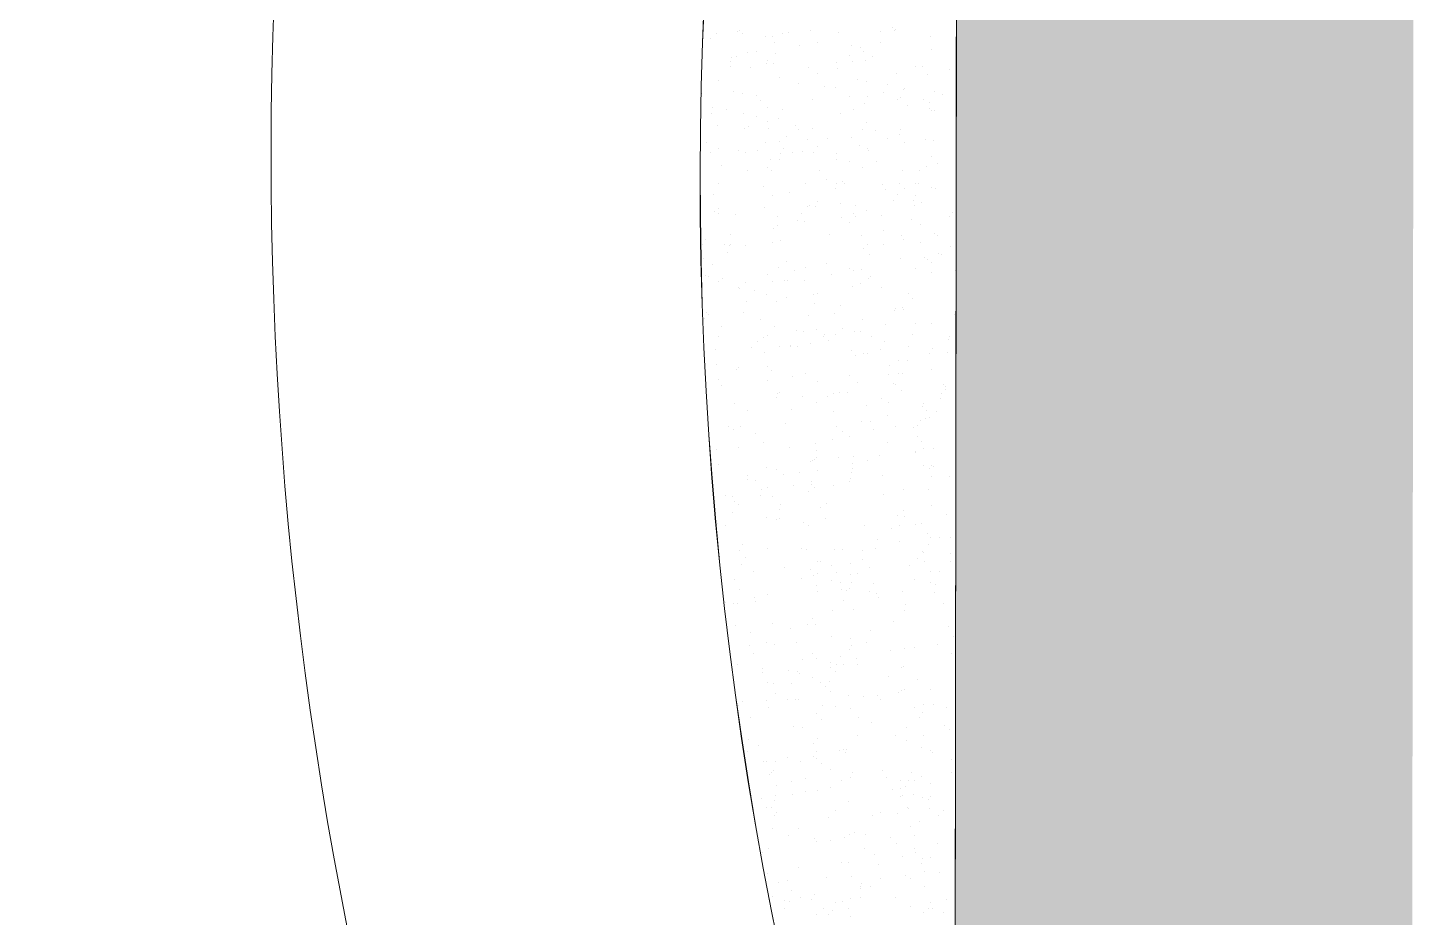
# Model space of a CAD drawing. Header units: inches. Extents: x 22513 to 23848, y -2930 to -2337.
# Drawn here: x 22772.66 to 22781.85, y -2460.37 to -2454.46 of the extents above; entities that cross this region are included whole.
import ezdxf

# ---------------------------------------------------------------- set-up
doc = ezdxf.new("R2010")
doc.units = ezdxf.units.IN
doc.header["$LTSCALE"] = 10
doc.header["$MEASUREMENT"] = 0
doc.layers.add('FURNITURE', color=144, linetype='Continuous', lineweight=9)
doc.layers.add('FURNTIURE', color=7, linetype='Continuous', lineweight=5)

# ---------------------------------------------------------------- blocks, each defined once
blk = doc.blocks.new("50'X96'-G60")
at = {"layer": 'FURNTIURE', "color": 3, "linetype": 'Continuous'}
for p, q in [((1333.919, 876.316), (1333.919, 876.316)), ((1334.092, 876.366), (1334.092, 876.366)), ((1335.257, 876.324), (1335.257, 876.324)), ((1335.755, 876.418), (1335.755, 876.418)), ((1335.929, 876.423), (1335.929, 876.423)), ((1337.682, 876.375), (1337.682, 876.375)), ((1339.143, 876.354), (1339.143, 876.354)), ((1341.443, 876.382), (1341.443, 876.382)), ((1341.481, 876.39), (1341.481, 876.39)), ((1341.768, 876.451), (1341.768, 876.451)), ((1342.665, 876.397), (1342.665, 876.397)), ((1335.192, 876.256), (1335.192, 876.256)), ((1336.647, 876.191), (1336.647, 876.191)), ((1338.118, 876.198), (1338.118, 876.198)), ((1338.398, 876.262), (1338.398, 876.262)), ((1340.007, 876.178), (1340.007, 876.178)), ((1340.74, 876.292), (1340.74, 876.292)), ((1342.812, 876.228), (1342.812, 876.228)), ((1343.429, 876.199), (1343.429, 876.199)), ((1343.759, 876.232), (1343.759, 876.232)), ((1344.653, 876.295), (1344.653, 876.295)), ((1344.695, 876.184), (1344.695, 876.184)), ((1345.415, 876.138), (1345.415, 876.138)), ((1334.56, 876.028), (1334.56, 876.028)), ((1334.627, 876.05), (1334.627, 876.05)), ((1335.12, 876.005), (1335.12, 876.005)), ((1335.704, 876.034), (1335.704, 876.034)), ((1336.087, 876.03), (1336.087, 876.03)), ((1336.483, 875.998), (1336.483, 875.998)), ((1336.542, 876.046), (1336.542, 876.046)), ((1338.525, 876.065), (1338.525, 876.065)), ((1338.57, 875.974), (1338.57, 875.974)), ((1338.651, 876.05), (1338.651, 876.05)), ((1338.754, 876.111), (1338.754, 876.111)), ((1339.471, 876.12), (1339.471, 876.12)), ((1340.017, 876.046), (1340.017, 876.046)), ((1340.099, 876.022), (1340.099, 876.022)), ((1340.31, 875.973), (1340.31, 875.973)), ((1340.425, 876.131), (1340.425, 876.131)), ((1340.507, 876.083), (1340.507, 876.083)), ((1340.558, 876.036), (1340.558, 876.036)), ((1342.488, 876.101), (1342.488, 876.101)), ((1343.488, 875.982), (1343.488, 875.982)), ((1343.661, 875.993), (1343.661, 875.993)), ((1344.075, 876.066), (1344.075, 876.066)), ((1344.47, 876.119), (1344.47, 876.119)), ((1344.554, 876.118), (1344.554, 876.118)), ((1344.925, 876.101), (1344.925, 876.101)), ((1345.025, 876.027), (1345.025, 876.027)), ((1334.407, 875.82), (1334.407, 875.82)), ((1334.664, 875.779), (1334.664, 875.779)), ((1334.94, 875.94), (1334.94, 875.94)), ((1335.282, 875.863), (1335.282, 875.863)), ((1335.461, 875.774), (1335.461, 875.774)), ((1335.66, 875.94), (1335.66, 875.94)), ((1336.347, 875.835), (1336.347, 875.835)), ((1336.62, 875.94), (1336.62, 875.94)), ((1337.132, 875.771), (1337.132, 875.771)), ((1337.893, 875.809), (1337.893, 875.809)), ((1338.139, 875.777), (1338.139, 875.777)), ((1338.3, 875.94), (1338.3, 875.94)), ((1339.02, 875.94), (1339.02, 875.94)), ((1339.476, 875.784), (1339.476, 875.784)), ((1339.98, 875.94), (1339.98, 875.94)), ((1341.66, 875.94), (1341.66, 875.94)), ((1341.869, 875.777), (1341.869, 875.777)), ((1342.38, 875.94), (1342.38, 875.94)), ((1342.758, 875.779), (1342.758, 875.779)), ((1343.015, 875.891), (1343.015, 875.891)), ((1343.197, 875.923), (1343.197, 875.923)), ((1343.34, 875.94), (1343.34, 875.94)), ((1343.49, 875.94), (1343.49, 875.94)), ((1343.665, 875.776), (1343.665, 875.776)), ((1344.74, 875.798), (1344.74, 875.798)), ((1345.02, 875.94), (1345.02, 875.94)), ((1334.115, 875.693), (1334.115, 875.693)), ((1334.83, 875.706), (1334.83, 875.706)), ((1335.451, 875.76), (1335.451, 875.76)), ((1335.535, 875.651), (1335.535, 875.651)), ((1335.546, 875.749), (1335.546, 875.749)), ((1336.812, 875.725), (1336.812, 875.725)), ((1336.834, 875.759), (1336.834, 875.759)), ((1337.024, 875.589), (1337.024, 875.589)), ((1338.794, 875.743), (1338.794, 875.743)), ((1339.005, 875.739), (1339.005, 875.739)), ((1340.777, 875.762), (1340.777, 875.762)), ((1340.865, 875.652), (1340.865, 875.652)), ((1340.979, 875.596), (1340.979, 875.596)), ((1341.174, 875.72), (1341.174, 875.72)), ((1341.83, 875.67), (1341.83, 875.67)), ((1342.501, 875.747), (1342.501, 875.747)), ((1343.345, 875.701), (1343.345, 875.701)), ((1344.131, 875.725), (1344.131, 875.725)), ((1345.515, 875.681), (1345.515, 875.681)), ((1335.238, 875.495), (1335.238, 875.495)), ((1335.695, 875.567), (1335.695, 875.567)), ((1336.72, 875.484), (1336.72, 875.484)), ((1336.767, 875.451), (1336.767, 875.451)), ((1338.705, 875.424), (1338.705, 875.424)), ((1338.815, 875.452), (1338.815, 875.452)), ((1340.085, 875.583), (1340.085, 875.583)), ((1341.415, 875.541), (1341.415, 875.541)), ((1342.693, 875.521), (1342.693, 875.521)), ((1342.871, 875.526), (1342.871, 875.526)), ((1344.691, 875.522), (1344.691, 875.522)), ((1344.788, 875.578), (1344.788, 875.578)), ((1345.34, 875.482), (1345.34, 875.482)), ((1334.259, 875.364), (1334.259, 875.364)), ((1334.309, 875.245), (1334.309, 875.245)), ((1337.46, 875.31), (1337.46, 875.31)), ((1338.241, 875.399), (1338.241, 875.399)), ((1339.85, 875.321), (1339.85, 875.321)), ((1340.264, 875.394), (1340.264, 875.394)), ((1340.57, 875.304), (1340.57, 875.304)), ((1341.256, 875.318), (1341.256, 875.318)), ((1342.243, 875.325), (1342.243, 875.325)), ((1342.276, 875.357), (1342.276, 875.357)), ((1342.357, 875.237), (1342.357, 875.237)), ((1342.808, 875.23), (1342.808, 875.23)), ((1343.696, 875.245), (1343.696, 875.245)), ((1344.638, 875.312), (1344.638, 875.312)), ((1345.152, 875.377), (1345.152, 875.377)), ((1345.22, 875.257), (1345.22, 875.257)), ((1335.759, 875.127), (1335.759, 875.127)), ((1336.488, 875.208), (1336.488, 875.208)), ((1337.423, 875.102), (1337.423, 875.102)), ((1337.513, 875.094), (1337.513, 875.094)), ((1339.754, 875.125), (1339.754, 875.125)), ((1339.82, 875.114), (1339.82, 875.114)), ((1342.142, 875.121), (1342.142, 875.121)), ((1344.466, 875.132), (1344.466, 875.132)), ((1345.085, 875.112), (1345.085, 875.112)), ((1333.945, 874.867), (1333.945, 874.867)), ((1334.07, 875), (1334.07, 875)), ((1337.082, 874.905), (1337.082, 874.905)), ((1337.28, 874.968), (1337.28, 874.968)), ((1338.019, 874.998), (1338.019, 874.998)), ((1338.145, 875.038), (1338.145, 875.038)), ((1338.163, 874.979), (1338.163, 874.979)), ((1338.255, 874.957), (1338.255, 874.957)), ((1338.382, 874.911), (1338.382, 874.911)), ((1338.687, 874.983), (1338.687, 874.983)), ((1339.527, 874.87), (1339.527, 874.87)), ((1340.305, 874.904), (1340.305, 874.904)), ((1341.51, 874.888), (1341.51, 874.888)), ((1341.582, 874.987), (1341.582, 874.987)), ((1343.043, 874.966), (1343.043, 874.966)), ((1343.49, 875.01), (1343.49, 875.01)), ((1343.491, 874.906), (1343.491, 874.906)), ((1344.403, 874.959), (1344.403, 874.959)), ((1345.473, 874.924), (1345.473, 874.924)), ((1335.563, 874.833), (1335.563, 874.833)), ((1335.801, 874.83), (1335.801, 874.83)), ((1336.453, 874.722), (1336.453, 874.722)), ((1336.638, 874.725), (1336.638, 874.725)), ((1336.945, 874.707), (1336.945, 874.707)), ((1337.139, 874.838), (1337.139, 874.838)), ((1337.545, 874.851), (1337.545, 874.851)), ((1338.529, 874.706), (1338.529, 874.706)), ((1339.286, 874.781), (1339.286, 874.781)), ((1341.481, 874.74), (1341.481, 874.74)), ((1342.291, 874.843), (1342.291, 874.843)), ((1343.655, 874.682), (1343.655, 874.682)), ((1333.89, 874.649), (1333.89, 874.649)), ((1334.85, 874.649), (1334.85, 874.649)), ((1334.894, 874.631), (1334.894, 874.631)), ((1335.507, 874.504), (1335.507, 874.504)), ((1335.524, 874.66), (1335.524, 874.66)), ((1336.039, 874.649), (1336.039, 874.649)), ((1336.211, 874.66), (1336.211, 874.66)), ((1336.53, 874.649), (1336.53, 874.649)), ((1337.25, 874.649), (1337.25, 874.649)), ((1337.695, 874.64), (1337.695, 874.64)), ((1338.21, 874.649), (1338.21, 874.649)), ((1338.527, 874.662), (1338.527, 874.662)), ((1339.003, 874.543), (1339.003, 874.543)), ((1339.443, 874.536), (1339.443, 874.536)), ((1339.843, 874.563), (1339.843, 874.563)), ((1339.864, 874.621), (1339.864, 874.621)), ((1339.89, 874.649), (1339.89, 874.649)), ((1339.989, 874.641), (1339.989, 874.641)), ((1340.074, 874.628), (1340.074, 874.628)), ((1340.61, 874.649), (1340.61, 874.649)), ((1341.57, 874.649), (1341.57, 874.649)), ((1342.035, 874.601), (1342.035, 874.601)), ((1342.389, 874.498), (1342.389, 874.498)), ((1343.191, 874.518), (1343.191, 874.518)), ((1343.25, 874.649), (1343.25, 874.649)), ((1343.97, 874.649), (1343.97, 874.649)), ((1344.061, 874.518), (1344.061, 874.518)), ((1344.205, 874.582), (1344.205, 874.582)), ((1344.93, 874.649), (1344.93, 874.649)), ((1345.344, 874.658), (1345.344, 874.658)), ((1345.501, 874.56), (1345.501, 874.56)), ((1334.207, 874.326), (1334.207, 874.326)), ((1335.472, 874.338), (1335.472, 874.338)), ((1336.933, 874.317), (1336.933, 874.317)), ((1337.083, 874.406), (1337.083, 874.406)), ((1337.46, 874.38), (1337.46, 874.38)), ((1340.52, 874.317), (1340.52, 874.317)), ((1341.353, 874.39), (1341.353, 874.39)), ((1341.561, 874.38), (1341.561, 874.38)), ((1343.891, 874.323), (1343.891, 874.323)), ((1343.907, 874.455), (1343.907, 874.455)), ((1344.204, 874.407), (1344.204, 874.407)), ((1334.071, 874.3), (1334.071, 874.3)), ((1339.098, 874.161), (1339.098, 874.161)), ((1339.275, 874.18), (1339.275, 874.18)), ((1340.02, 874.29), (1340.02, 874.29)), ((1341.358, 874.299), (1341.358, 874.299)), ((1342.21, 874.265), (1342.21, 874.265)), ((1342.469, 874.251), (1342.469, 874.251)), ((1342.747, 874.166), (1342.747, 874.166)), ((1343.805, 874.161), (1343.805, 874.161)), ((1344.457, 874.195), (1344.457, 874.195)), ((1334.091, 874.04), (1334.091, 874.04)), ((1334.435, 874.014), (1334.435, 874.014)), ((1334.766, 874.023), (1334.766, 874.023)), ((1335.397, 874.106), (1335.397, 874.106)), ((1335.451, 874.11), (1335.451, 874.11)), ((1335.582, 874.128), (1335.582, 874.128)), ((1335.733, 874.04), (1335.733, 874.04)), ((1335.764, 874.061), (1335.764, 874.061)), ((1336.8, 874.117), (1336.8, 874.117)), ((1336.936, 874.003), (1336.936, 874.003)), ((1339.106, 873.985), (1339.106, 873.985)), ((1339.73, 874.123), (1339.73, 874.123)), ((1339.758, 873.991), (1339.758, 873.991)), ((1341.032, 874.048), (1341.032, 874.048)), ((1341.087, 874.006), (1341.087, 874.006)), ((1341.276, 873.965), (1341.276, 873.965)), ((1341.466, 873.954), (1341.466, 873.954)), ((1342.715, 874.064), (1342.715, 874.064)), ((1343.333, 874.067), (1343.333, 874.067)), ((1343.66, 874.047), (1343.66, 874.047)), ((1339.471, 873.93), (1339.471, 873.93)), ((1339.596, 873.844), (1339.596, 873.844)), ((1341.34, 873.794), (1341.34, 873.794)), ((1341.415, 873.872), (1341.415, 873.872)), ((1343.447, 873.945), (1343.447, 873.945)), ((1344.581, 873.899), (1344.581, 873.899)), ((1344.648, 873.853), (1344.648, 873.853)), ((1336.191, 873.759), (1336.191, 873.759)), ((1337.181, 873.609), (1337.181, 873.609)), ((1337.971, 873.606), (1337.971, 873.606)), ((1338.158, 873.64), (1338.158, 873.64)), ((1339.66, 873.739), (1339.66, 873.739)), ((1340.028, 873.625), (1340.028, 873.625)), ((1342.119, 873.622), (1342.119, 873.622)), ((1342.183, 873.711), (1342.183, 873.711)), ((1343.656, 873.729), (1343.656, 873.729)), ((1344.207, 873.691), (1344.207, 873.691)), ((1344.24, 873.751), (1344.24, 873.751)), ((1344.663, 873.666), (1344.663, 873.666)), ((1345.157, 873.594), (1345.157, 873.594)), ((1345.484, 873.599), (1345.484, 873.599)), ((1345.501, 873.63), (1345.501, 873.63)), ((1339.167, 873.548), (1339.167, 873.548)), ((1340.597, 873.574), (1340.597, 873.574)), ((1342.669, 873.504), (1342.669, 873.504)), ((1343.082, 873.577), (1343.082, 873.577)), ((1338.84, 873.359), (1338.84, 873.359)), ((1339.021, 873.352), (1339.021, 873.352)), ((1339.8, 873.359), (1339.8, 873.359)), ((1340.914, 873.354), (1340.914, 873.354)), ((1341.48, 873.359), (1341.48, 873.359)), ((1342.2, 873.359), (1342.2, 873.359)), ((1342.428, 873.275), (1342.428, 873.275)), ((1343.16, 873.359), (1343.16, 873.359)), ((1343.339, 873.29), (1343.339, 873.29)), ((1343.49, 873.36), (1343.49, 873.36)), ((1343.719, 873.391), (1343.719, 873.391)), ((1343.889, 873.254), (1343.889, 873.254)), ((1344.84, 873.359), (1344.84, 873.359)), ((1345.39, 873.246), (1345.39, 873.246)), ((1340.41, 873.219), (1340.41, 873.219)), ((1342.282, 873.187), (1342.282, 873.187)), ((1342.505, 873.155), (1342.505, 873.155)), ((1344.675, 873.135), (1344.675, 873.135))]:
    blk.add_line(p, q, dxfattribs=at)
blk = doc.blocks.new("50'X96'-G61")
at = {"layer": 'FURNTIURE', "color": 1, "linetype": 'Continuous'}
for p, q in [((1333.919, 876.316), (1333.919, 876.316)), ((1334.092, 876.366), (1334.092, 876.366)), ((1335.257, 876.324), (1335.257, 876.324)), ((1335.755, 876.418), (1335.755, 876.418)), ((1335.929, 876.423), (1335.929, 876.423)), ((1337.682, 876.375), (1337.682, 876.375)), ((1339.143, 876.354), (1339.143, 876.354)), ((1341.443, 876.382), (1341.443, 876.382)), ((1341.481, 876.39), (1341.481, 876.39)), ((1341.768, 876.451), (1341.768, 876.451)), ((1342.665, 876.397), (1342.665, 876.397)), ((1335.192, 876.256), (1335.192, 876.256)), ((1336.647, 876.191), (1336.647, 876.191)), ((1338.118, 876.198), (1338.118, 876.198)), ((1338.398, 876.262), (1338.398, 876.262)), ((1340.007, 876.178), (1340.007, 876.178)), ((1340.74, 876.292), (1340.74, 876.292)), ((1342.812, 876.228), (1342.812, 876.228)), ((1343.429, 876.199), (1343.429, 876.199)), ((1343.759, 876.232), (1343.759, 876.232)), ((1344.653, 876.295), (1344.653, 876.295)), ((1344.695, 876.184), (1344.695, 876.184)), ((1345.415, 876.138), (1345.415, 876.138)), ((1334.56, 876.028), (1334.56, 876.028)), ((1334.627, 876.05), (1334.627, 876.05)), ((1335.12, 876.005), (1335.12, 876.005)), ((1335.704, 876.034), (1335.704, 876.034)), ((1336.087, 876.03), (1336.087, 876.03)), ((1336.483, 875.998), (1336.483, 875.998)), ((1336.542, 876.046), (1336.542, 876.046)), ((1338.525, 876.065), (1338.525, 876.065)), ((1338.57, 875.974), (1338.57, 875.974)), ((1338.651, 876.05), (1338.651, 876.05)), ((1338.754, 876.111), (1338.754, 876.111)), ((1339.471, 876.12), (1339.471, 876.12)), ((1340.017, 876.046), (1340.017, 876.046)), ((1340.099, 876.022), (1340.099, 876.022)), ((1340.31, 875.973), (1340.31, 875.973)), ((1340.425, 876.131), (1340.425, 876.131)), ((1340.507, 876.083), (1340.507, 876.083)), ((1340.558, 876.036), (1340.558, 876.036)), ((1342.488, 876.101), (1342.488, 876.101)), ((1343.488, 875.982), (1343.488, 875.982)), ((1343.661, 875.993), (1343.661, 875.993)), ((1344.075, 876.066), (1344.075, 876.066)), ((1344.47, 876.119), (1344.47, 876.119)), ((1344.554, 876.118), (1344.554, 876.118)), ((1344.925, 876.101), (1344.925, 876.101)), ((1345.025, 876.027), (1345.025, 876.027)), ((1334.407, 875.82), (1334.407, 875.82)), ((1334.664, 875.779), (1334.664, 875.779)), ((1334.94, 875.94), (1334.94, 875.94)), ((1335.282, 875.863), (1335.282, 875.863)), ((1335.461, 875.774), (1335.461, 875.774)), ((1335.66, 875.94), (1335.66, 875.94)), ((1336.347, 875.835), (1336.347, 875.835)), ((1336.62, 875.94), (1336.62, 875.94)), ((1337.132, 875.771), (1337.132, 875.771)), ((1337.893, 875.809), (1337.893, 875.809)), ((1338.139, 875.777), (1338.139, 875.777)), ((1338.3, 875.94), (1338.3, 875.94)), ((1339.02, 875.94), (1339.02, 875.94)), ((1339.476, 875.784), (1339.476, 875.784)), ((1339.98, 875.94), (1339.98, 875.94)), ((1341.66, 875.94), (1341.66, 875.94)), ((1341.869, 875.777), (1341.869, 875.777)), ((1342.38, 875.94), (1342.38, 875.94)), ((1342.758, 875.779), (1342.758, 875.779)), ((1343.015, 875.891), (1343.015, 875.891)), ((1343.197, 875.923), (1343.197, 875.923)), ((1343.34, 875.94), (1343.34, 875.94)), ((1343.49, 875.94), (1343.49, 875.94)), ((1343.665, 875.776), (1343.665, 875.776)), ((1344.74, 875.798), (1344.74, 875.798)), ((1345.02, 875.94), (1345.02, 875.94)), ((1334.115, 875.693), (1334.115, 875.693)), ((1334.83, 875.706), (1334.83, 875.706)), ((1335.451, 875.76), (1335.451, 875.76)), ((1335.535, 875.651), (1335.535, 875.651)), ((1335.546, 875.749), (1335.546, 875.749)), ((1336.812, 875.725), (1336.812, 875.725)), ((1336.834, 875.759), (1336.834, 875.759)), ((1337.024, 875.589), (1337.024, 875.589)), ((1338.794, 875.743), (1338.794, 875.743)), ((1339.005, 875.739), (1339.005, 875.739)), ((1340.777, 875.762), (1340.777, 875.762)), ((1340.865, 875.652), (1340.865, 875.652)), ((1340.979, 875.596), (1340.979, 875.596)), ((1341.174, 875.72), (1341.174, 875.72)), ((1341.83, 875.67), (1341.83, 875.67)), ((1342.501, 875.747), (1342.501, 875.747)), ((1343.345, 875.701), (1343.345, 875.701)), ((1344.131, 875.725), (1344.131, 875.725)), ((1345.515, 875.681), (1345.515, 875.681)), ((1335.238, 875.495), (1335.238, 875.495)), ((1335.695, 875.567), (1335.695, 875.567)), ((1336.72, 875.484), (1336.72, 875.484)), ((1336.767, 875.451), (1336.767, 875.451)), ((1338.705, 875.424), (1338.705, 875.424)), ((1338.815, 875.452), (1338.815, 875.452)), ((1340.085, 875.583), (1340.085, 875.583)), ((1341.415, 875.541), (1341.415, 875.541)), ((1342.693, 875.521), (1342.693, 875.521)), ((1342.871, 875.526), (1342.871, 875.526)), ((1344.691, 875.522), (1344.691, 875.522)), ((1344.788, 875.578), (1344.788, 875.578)), ((1345.34, 875.482), (1345.34, 875.482)), ((1334.259, 875.364), (1334.259, 875.364)), ((1334.309, 875.245), (1334.309, 875.245)), ((1337.46, 875.31), (1337.46, 875.31)), ((1338.241, 875.399), (1338.241, 875.399)), ((1339.85, 875.321), (1339.85, 875.321)), ((1340.264, 875.394), (1340.264, 875.394)), ((1340.57, 875.304), (1340.57, 875.304)), ((1341.256, 875.318), (1341.256, 875.318)), ((1342.243, 875.325), (1342.243, 875.325)), ((1342.276, 875.357), (1342.276, 875.357)), ((1342.357, 875.237), (1342.357, 875.237)), ((1342.808, 875.23), (1342.808, 875.23)), ((1343.696, 875.245), (1343.696, 875.245)), ((1344.638, 875.312), (1344.638, 875.312)), ((1345.152, 875.377), (1345.152, 875.377)), ((1345.22, 875.257), (1345.22, 875.257)), ((1335.759, 875.127), (1335.759, 875.127)), ((1336.488, 875.208), (1336.488, 875.208)), ((1337.423, 875.102), (1337.423, 875.102)), ((1337.513, 875.094), (1337.513, 875.094)), ((1339.754, 875.125), (1339.754, 875.125)), ((1339.82, 875.114), (1339.82, 875.114)), ((1342.142, 875.121), (1342.142, 875.121)), ((1344.466, 875.132), (1344.466, 875.132)), ((1345.085, 875.112), (1345.085, 875.112)), ((1333.945, 874.867), (1333.945, 874.867)), ((1334.07, 875), (1334.07, 875)), ((1337.082, 874.905), (1337.082, 874.905)), ((1337.28, 874.968), (1337.28, 874.968)), ((1338.019, 874.998), (1338.019, 874.998)), ((1338.145, 875.038), (1338.145, 875.038)), ((1338.163, 874.979), (1338.163, 874.979)), ((1338.255, 874.957), (1338.255, 874.957)), ((1338.382, 874.911), (1338.382, 874.911)), ((1338.687, 874.983), (1338.687, 874.983)), ((1339.527, 874.87), (1339.527, 874.87)), ((1340.305, 874.904), (1340.305, 874.904)), ((1341.51, 874.888), (1341.51, 874.888)), ((1341.582, 874.987), (1341.582, 874.987)), ((1343.043, 874.966), (1343.043, 874.966)), ((1343.49, 875.01), (1343.49, 875.01)), ((1343.491, 874.906), (1343.491, 874.906)), ((1344.403, 874.959), (1344.403, 874.959)), ((1345.473, 874.924), (1345.473, 874.924)), ((1335.563, 874.833), (1335.563, 874.833)), ((1335.801, 874.83), (1335.801, 874.83)), ((1336.453, 874.722), (1336.453, 874.722)), ((1336.638, 874.725), (1336.638, 874.725)), ((1336.945, 874.707), (1336.945, 874.707)), ((1337.139, 874.838), (1337.139, 874.838)), ((1337.545, 874.851), (1337.545, 874.851)), ((1338.529, 874.706), (1338.529, 874.706)), ((1339.286, 874.781), (1339.286, 874.781)), ((1341.481, 874.74), (1341.481, 874.74)), ((1342.291, 874.843), (1342.291, 874.843)), ((1343.655, 874.682), (1343.655, 874.682)), ((1333.89, 874.649), (1333.89, 874.649)), ((1334.85, 874.649), (1334.85, 874.649)), ((1334.894, 874.631), (1334.894, 874.631)), ((1335.507, 874.504), (1335.507, 874.504)), ((1335.524, 874.66), (1335.524, 874.66)), ((1336.039, 874.649), (1336.039, 874.649)), ((1336.211, 874.66), (1336.211, 874.66)), ((1336.53, 874.649), (1336.53, 874.649)), ((1337.25, 874.649), (1337.25, 874.649)), ((1337.695, 874.64), (1337.695, 874.64)), ((1338.21, 874.649), (1338.21, 874.649)), ((1338.527, 874.662), (1338.527, 874.662)), ((1339.003, 874.543), (1339.003, 874.543)), ((1339.443, 874.536), (1339.443, 874.536)), ((1339.843, 874.563), (1339.843, 874.563)), ((1339.864, 874.621), (1339.864, 874.621)), ((1339.89, 874.649), (1339.89, 874.649)), ((1339.989, 874.641), (1339.989, 874.641)), ((1340.074, 874.628), (1340.074, 874.628)), ((1340.61, 874.649), (1340.61, 874.649)), ((1341.57, 874.649), (1341.57, 874.649)), ((1342.035, 874.601), (1342.035, 874.601)), ((1342.389, 874.498), (1342.389, 874.498)), ((1343.191, 874.518), (1343.191, 874.518)), ((1343.25, 874.649), (1343.25, 874.649)), ((1343.97, 874.649), (1343.97, 874.649)), ((1344.061, 874.518), (1344.061, 874.518)), ((1344.205, 874.582), (1344.205, 874.582)), ((1344.93, 874.649), (1344.93, 874.649)), ((1345.344, 874.658), (1345.344, 874.658)), ((1345.501, 874.56), (1345.501, 874.56)), ((1334.207, 874.326), (1334.207, 874.326)), ((1335.472, 874.338), (1335.472, 874.338)), ((1336.933, 874.317), (1336.933, 874.317)), ((1337.083, 874.406), (1337.083, 874.406)), ((1337.46, 874.38), (1337.46, 874.38)), ((1340.52, 874.317), (1340.52, 874.317)), ((1341.353, 874.39), (1341.353, 874.39)), ((1341.561, 874.38), (1341.561, 874.38)), ((1343.891, 874.323), (1343.891, 874.323)), ((1343.907, 874.455), (1343.907, 874.455)), ((1344.204, 874.407), (1344.204, 874.407)), ((1334.071, 874.3), (1334.071, 874.3)), ((1339.098, 874.161), (1339.098, 874.161)), ((1339.275, 874.18), (1339.275, 874.18)), ((1340.02, 874.29), (1340.02, 874.29)), ((1341.358, 874.299), (1341.358, 874.299)), ((1342.21, 874.265), (1342.21, 874.265)), ((1342.469, 874.251), (1342.469, 874.251)), ((1342.747, 874.166), (1342.747, 874.166)), ((1343.805, 874.161), (1343.805, 874.161)), ((1344.457, 874.195), (1344.457, 874.195)), ((1334.091, 874.04), (1334.091, 874.04)), ((1334.435, 874.014), (1334.435, 874.014)), ((1334.766, 874.023), (1334.766, 874.023)), ((1335.397, 874.106), (1335.397, 874.106)), ((1335.451, 874.11), (1335.451, 874.11)), ((1335.582, 874.128), (1335.582, 874.128)), ((1335.733, 874.04), (1335.733, 874.04)), ((1335.764, 874.061), (1335.764, 874.061)), ((1336.8, 874.117), (1336.8, 874.117)), ((1336.936, 874.003), (1336.936, 874.003)), ((1339.106, 873.985), (1339.106, 873.985)), ((1339.73, 874.123), (1339.73, 874.123)), ((1339.758, 873.991), (1339.758, 873.991)), ((1341.032, 874.048), (1341.032, 874.048)), ((1341.087, 874.006), (1341.087, 874.006)), ((1341.276, 873.965), (1341.276, 873.965)), ((1341.466, 873.954), (1341.466, 873.954)), ((1342.715, 874.064), (1342.715, 874.064)), ((1343.333, 874.067), (1343.333, 874.067)), ((1343.66, 874.047), (1343.66, 874.047)), ((1339.471, 873.93), (1339.471, 873.93)), ((1339.596, 873.844), (1339.596, 873.844)), ((1341.34, 873.794), (1341.34, 873.794)), ((1341.415, 873.872), (1341.415, 873.872)), ((1343.447, 873.945), (1343.447, 873.945)), ((1344.581, 873.899), (1344.581, 873.899)), ((1344.648, 873.853), (1344.648, 873.853)), ((1336.191, 873.759), (1336.191, 873.759)), ((1337.181, 873.609), (1337.181, 873.609)), ((1337.971, 873.606), (1337.971, 873.606)), ((1338.158, 873.64), (1338.158, 873.64)), ((1339.66, 873.739), (1339.66, 873.739)), ((1340.028, 873.625), (1340.028, 873.625)), ((1342.119, 873.622), (1342.119, 873.622)), ((1342.183, 873.711), (1342.183, 873.711)), ((1343.656, 873.729), (1343.656, 873.729)), ((1344.207, 873.691), (1344.207, 873.691)), ((1344.24, 873.751), (1344.24, 873.751)), ((1344.663, 873.666), (1344.663, 873.666)), ((1345.157, 873.594), (1345.157, 873.594)), ((1345.484, 873.599), (1345.484, 873.599)), ((1345.501, 873.63), (1345.501, 873.63)), ((1339.167, 873.548), (1339.167, 873.548)), ((1340.597, 873.574), (1340.597, 873.574)), ((1342.669, 873.504), (1342.669, 873.504)), ((1343.082, 873.577), (1343.082, 873.577)), ((1338.84, 873.359), (1338.84, 873.359)), ((1339.021, 873.352), (1339.021, 873.352)), ((1339.8, 873.359), (1339.8, 873.359)), ((1340.914, 873.354), (1340.914, 873.354)), ((1341.48, 873.359), (1341.48, 873.359)), ((1342.2, 873.359), (1342.2, 873.359)), ((1342.428, 873.275), (1342.428, 873.275)), ((1343.16, 873.359), (1343.16, 873.359)), ((1343.339, 873.29), (1343.339, 873.29)), ((1343.49, 873.36), (1343.49, 873.36)), ((1343.719, 873.391), (1343.719, 873.391)), ((1343.889, 873.254), (1343.889, 873.254)), ((1344.84, 873.359), (1344.84, 873.359)), ((1345.39, 873.246), (1345.39, 873.246)), ((1340.41, 873.219), (1340.41, 873.219)), ((1342.282, 873.187), (1342.282, 873.187)), ((1342.505, 873.155), (1342.505, 873.155)), ((1344.675, 873.135), (1344.675, 873.135))]:
    blk.add_line(p, q, dxfattribs=at)
blk = doc.blocks.new("50'X96'-G62")
at = {"layer": 'FURNTIURE', "color": 3, "linetype": 'Continuous'}
for p, q in [((1336.38, 876.331), (1336.38, 876.331)), ((1337.325, 876.425), (1337.325, 876.425)), ((1337.546, 876.446), (1337.546, 876.446)), ((1338.642, 876.401), (1338.642, 876.401)), ((1339.646, 876.396), (1339.646, 876.396)), ((1340.825, 876.344), (1340.825, 876.344)), ((1342.346, 876.461), (1342.346, 876.461)), ((1343.061, 876.384), (1343.061, 876.384)), ((1343.106, 876.431), (1343.106, 876.431)), ((1345.382, 876.466), (1345.382, 876.466)), ((1333.98, 876.17), (1333.98, 876.17)), ((1334.05, 876.15), (1334.05, 876.15)), ((1334.454, 876.264), (1334.454, 876.264)), ((1334.829, 876.247), (1334.829, 876.247)), ((1335.45, 876.15), (1335.45, 876.15)), ((1335.612, 876.153), (1335.612, 876.153)), ((1336.02, 876.177), (1336.02, 876.177)), ((1336.05, 876.15), (1336.05, 876.15)), ((1336.85, 876.15), (1336.85, 876.15)), ((1337.445, 876.231), (1337.445, 876.231)), ((1337.983, 876.312), (1337.983, 876.312)), ((1338.25, 876.15), (1338.25, 876.15)), ((1338.4, 876.145), (1338.4, 876.145)), ((1338.849, 876.268), (1338.849, 876.268)), ((1338.85, 876.15), (1338.85, 876.15)), ((1339.267, 876.156), (1339.267, 876.156)), ((1339.65, 876.15), (1339.65, 876.15)), ((1339.793, 876.162), (1339.793, 876.162)), ((1340.504, 876.217), (1340.504, 876.217)), ((1340.675, 876.275), (1340.675, 876.275)), ((1341.05, 876.15), (1341.05, 876.15)), ((1341.65, 876.15), (1341.65, 876.15)), ((1342.319, 876.147), (1342.319, 876.147)), ((1342.45, 876.15), (1342.45, 876.15)), ((1342.557, 876.285), (1342.557, 876.285)), ((1342.571, 876.246), (1342.571, 876.246)), ((1342.836, 876.195), (1342.836, 876.195)), ((1343.434, 876.154), (1343.434, 876.154)), ((1343.85, 876.15), (1343.85, 876.15)), ((1344.053, 876.178), (1344.053, 876.178)), ((1344.444, 876.19), (1344.444, 876.19)), ((1344.45, 876.15), (1344.45, 876.15)), ((1345.25, 876.15), (1345.25, 876.15)), ((1333.976, 876.125), (1333.976, 876.125)), ((1334.259, 876.068), (1334.259, 876.068)), ((1335.4, 876.119), (1335.4, 876.119)), ((1335.437, 876.041), (1335.437, 876.041)), ((1336.246, 876.061), (1336.246, 876.061)), ((1336.654, 876.059), (1336.654, 876.059)), ((1336.987, 875.981), (1336.987, 875.981)), ((1338.656, 876.038), (1338.656, 876.038)), ((1339.035, 876.023), (1339.035, 876.023)), ((1339.749, 876.128), (1339.749, 876.128)), ((1339.796, 876.053), (1339.796, 876.053)), ((1339.96, 875.951), (1339.96, 875.951)), ((1340.383, 876.013), (1340.383, 876.013)), ((1340.609, 876.045), (1340.609, 876.045)), ((1342.72, 876.01), (1342.72, 876.01)), ((1343.246, 876.02), (1343.246, 876.02)), ((1343.713, 876.081), (1343.713, 876.081)), ((1344.592, 876.043), (1344.592, 876.043)), ((1334.37, 875.886), (1334.37, 875.886)), ((1334.715, 875.947), (1334.715, 875.947)), ((1334.763, 875.941), (1334.763, 875.941)), ((1335.049, 875.892), (1335.049, 875.892)), ((1335.304, 875.846), (1335.304, 875.846)), ((1335.472, 875.928), (1335.472, 875.928)), ((1335.576, 875.819), (1335.576, 875.819)), ((1335.657, 875.865), (1335.657, 875.865)), ((1336.855, 875.808), (1336.855, 875.808)), ((1337.152, 875.794), (1337.152, 875.794)), ((1337.384, 875.803), (1337.384, 875.803)), ((1337.97, 875.815), (1337.97, 875.815)), ((1338.479, 875.871), (1338.479, 875.871)), ((1339.115, 875.805), (1339.115, 875.805)), ((1339.193, 875.787), (1339.193, 875.787)), ((1340.29, 875.925), (1340.29, 875.925)), ((1341.001, 875.771), (1341.001, 875.771)), ((1341.173, 875.84), (1341.173, 875.84)), ((1341.507, 875.907), (1341.507, 875.907)), ((1341.837, 875.784), (1341.837, 875.784)), ((1342.049, 875.851), (1342.049, 875.851)), ((1343.262, 875.914), (1343.262, 875.914)), ((1344.026, 875.8), (1344.026, 875.8)), ((1344.512, 875.837), (1344.512, 875.837)), ((1344.721, 875.781), (1344.721, 875.781)), ((1334.912, 875.622), (1334.912, 875.622)), ((1335.222, 875.718), (1335.222, 875.718)), ((1335.651, 875.75), (1335.651, 875.75)), ((1336.24, 875.681), (1336.24, 875.681)), ((1337.363, 875.617), (1337.363, 875.617)), ((1337.744, 875.654), (1337.744, 875.654)), ((1338.96, 875.637), (1338.96, 875.637)), ((1339.128, 875.704), (1339.128, 875.704)), ((1340.305, 875.683), (1340.305, 875.683)), ((1340.851, 875.681), (1340.851, 875.681)), ((1341.002, 875.716), (1341.002, 875.716)), ((1341.097, 875.6), (1341.097, 875.6)), ((1341.849, 875.684), (1341.849, 875.684)), ((1342.809, 875.755), (1342.809, 875.755)), ((1343.491, 875.734), (1343.491, 875.734)), ((1344.198, 875.749), (1344.198, 875.749)), ((1344.618, 875.739), (1344.618, 875.739)), ((1344.931, 875.687), (1344.931, 875.687)), ((1334.37, 875.499), (1334.37, 875.499)), ((1334.555, 875.46), (1334.555, 875.46)), ((1335.786, 875.512), (1335.786, 875.512)), ((1338.055, 875.456), (1338.055, 875.456)), ((1338.105, 875.437), (1338.105, 875.437)), ((1339.654, 875.511), (1339.654, 875.511)), ((1339.914, 875.473), (1339.914, 875.473)), ((1340.675, 875.5), (1340.675, 875.5)), ((1341.309, 875.49), (1341.309, 875.49)), ((1341.644, 875.554), (1341.644, 875.554)), ((1342.13, 875.495), (1342.13, 875.495)), ((1343.071, 875.49), (1343.071, 875.49)), ((1343.416, 875.551), (1343.416, 875.551)), ((1343.476, 875.513), (1343.476, 875.513)), ((1343.779, 875.426), (1343.779, 875.426)), ((1344.086, 875.574), (1344.086, 875.574)), ((1345.485, 875.473), (1345.485, 875.473)), ((1334.121, 875.236), (1334.121, 875.236)), ((1334.241, 875.229), (1334.241, 875.229)), ((1334.26, 875.228), (1334.26, 875.228)), ((1334.766, 875.284), (1334.766, 875.284)), ((1334.944, 875.289), (1334.944, 875.289)), ((1335.197, 875.384), (1335.197, 875.384)), ((1336.414, 875.366), (1336.414, 875.366)), ((1336.752, 875.273), (1336.752, 875.273)), ((1337.63, 875.357), (1337.63, 875.357)), ((1338.136, 875.347), (1338.136, 875.347)), ((1338.455, 875.342), (1338.455, 875.342)), ((1338.561, 875.257), (1338.561, 875.257)), ((1338.677, 875.251), (1338.677, 875.251)), ((1339.001, 875.275), (1339.001, 875.275)), ((1340.369, 875.241), (1340.369, 875.241)), ((1340.37, 875.358), (1340.37, 875.358)), ((1341.265, 875.261), (1341.265, 875.261)), ((1341.486, 875.365), (1341.486, 875.365)), ((1341.703, 875.25), (1341.703, 875.25)), ((1342.177, 875.224), (1342.177, 875.224)), ((1342.559, 875.335), (1342.559, 875.335)), ((1342.643, 875.254), (1342.643, 875.254)), ((1343.921, 875.319), (1343.921, 875.319)), ((1343.955, 875.307), (1343.955, 875.307)), ((1344.288, 875.303), (1344.288, 875.303)), ((1344.539, 875.274), (1344.539, 875.274)), ((1344.825, 875.3), (1344.825, 875.3)), ((1345.098, 875.281), (1345.098, 875.281)), ((1333.868, 875.096), (1333.868, 875.096)), ((1333.975, 875.076), (1333.975, 875.076)), ((1334.395, 875.109), (1334.395, 875.109)), ((1334.575, 875.076), (1334.575, 875.076)), ((1334.945, 875.081), (1334.945, 875.081)), ((1334.976, 875.149), (1334.976, 875.149)), ((1335.375, 875.076), (1335.375, 875.076)), ((1336.246, 875.188), (1336.246, 875.188)), ((1336.597, 875.096), (1336.597, 875.096)), ((1336.775, 875.076), (1336.775, 875.076)), ((1337.173, 875.193), (1337.173, 875.193)), ((1337.258, 875.172), (1337.258, 875.172)), ((1337.375, 875.076), (1337.375, 875.076)), ((1337.901, 875.138), (1337.901, 875.138)), ((1338.175, 875.076), (1338.175, 875.076)), ((1338.249, 875.112), (1338.249, 875.112)), ((1338.372, 875.181), (1338.372, 875.181)), ((1339.575, 875.076), (1339.575, 875.076)), ((1339.613, 875.086), (1339.613, 875.086)), ((1339.901, 875.127), (1339.901, 875.127)), ((1340.175, 875.076), (1340.175, 875.076)), ((1340.745, 875.047), (1340.745, 875.047)), ((1340.879, 875.18), (1340.879, 875.18)), ((1340.975, 875.076), (1340.975, 875.076)), ((1341.233, 875.156), (1341.233, 875.156)), ((1341.545, 875.221), (1341.545, 875.221)), ((1341.553, 875.143), (1341.553, 875.143)), ((1342.35, 875.125), (1342.35, 875.125)), ((1342.375, 875.076), (1342.375, 875.076)), ((1342.975, 875.076), (1342.975, 875.076)), ((1343.09, 875.134), (1343.09, 875.134)), ((1343.203, 875.157), (1343.203, 875.157)), ((1343.775, 875.076), (1343.775, 875.076)), ((1343.986, 875.208), (1343.986, 875.208)), ((1344.632, 875.07), (1344.632, 875.07)), ((1344.855, 875.173), (1344.855, 875.173)), ((1345.175, 875.076), (1345.175, 875.076)), ((1334.054, 874.904), (1334.054, 874.904)), ((1334.907, 875.019), (1334.907, 875.019)), ((1335.651, 874.975), (1335.651, 874.975)), ((1336.022, 875.026), (1336.022, 875.026)), ((1336.053, 874.958), (1336.053, 874.958)), ((1336.06, 875.003), (1336.06, 875.003)), ((1336.066, 875.041), (1336.066, 875.041)), ((1336.625, 874.899), (1336.625, 874.899)), ((1337.172, 875.008), (1337.172, 875.008)), ((1337.18, 874.915), (1337.18, 874.915)), ((1338.687, 874.885), (1338.687, 874.885)), ((1339.895, 874.93), (1339.895, 874.93)), ((1340.24, 874.991), (1340.24, 874.991)), ((1341.778, 874.875), (1341.778, 874.875)), ((1341.893, 874.964), (1341.893, 874.964)), ((1343.232, 874.953), (1343.232, 874.953)), ((1343.428, 874.889), (1343.428, 874.889)), ((1343.522, 874.985), (1343.522, 874.985)), ((1343.887, 874.909), (1343.887, 874.909)), ((1345.002, 874.915), (1345.002, 874.915)), ((1345.08, 874.904), (1345.08, 874.904)), ((1333.976, 874.75), (1333.976, 874.75)), ((1334.383, 874.781), (1334.383, 874.781)), ((1334.863, 874.833), (1334.863, 874.833)), ((1335.17, 874.813), (1335.17, 874.813)), ((1335.879, 874.717), (1335.879, 874.717)), ((1336.822, 874.828), (1336.822, 874.828)), ((1336.95, 874.819), (1336.95, 874.819)), ((1337.891, 874.854), (1337.891, 874.854)), ((1338.282, 874.846), (1338.282, 874.846)), ((1338.474, 874.844), (1338.474, 874.844)), ((1339.087, 874.768), (1339.087, 874.768)), ((1339.234, 874.704), (1339.234, 874.704)), ((1340.126, 874.859), (1340.126, 874.859)), ((1340.694, 874.795), (1340.694, 874.795)), ((1341.43, 874.801), (1341.43, 874.801)), ((1341.508, 874.752), (1341.508, 874.752)), ((1342.441, 874.78), (1342.441, 874.78)), ((1342.823, 874.818), (1342.823, 874.818)), ((1343.54, 874.768), (1343.54, 874.768)), ((1344.086, 874.78), (1344.086, 874.78)), ((1344.758, 874.751), (1344.758, 874.751)), ((1334.092, 874.586), (1334.092, 874.586)), ((1334.158, 874.63), (1334.158, 874.63)), ((1335.685, 874.512), (1335.685, 874.512)), ((1335.943, 874.651), (1335.943, 874.651)), ((1335.967, 874.614), (1335.967, 874.614)), ((1336.141, 874.615), (1336.141, 874.615)), ((1337.325, 874.6), (1337.325, 874.6)), ((1337.704, 874.529), (1337.704, 874.529)), ((1337.775, 874.598), (1337.775, 874.598)), ((1338.135, 874.657), (1338.135, 874.657)), ((1338.369, 874.661), (1338.369, 874.661)), ((1338.424, 874.57), (1338.424, 874.57)), ((1338.687, 874.52), (1338.687, 874.52)), ((1339.497, 874.625), (1339.497, 874.625)), ((1339.539, 874.576), (1339.539, 874.576)), ((1339.584, 874.582), (1339.584, 874.582)), ((1339.718, 874.665), (1339.718, 874.665)), ((1339.86, 874.594), (1339.86, 874.594)), ((1340.889, 874.654), (1340.889, 874.654)), ((1340.993, 874.498), (1340.993, 874.498)), ((1341.392, 874.566), (1341.392, 874.566)), ((1341.76, 874.532), (1341.76, 874.532)), ((1342.05, 874.656), (1342.05, 874.656)), ((1343.201, 874.549), (1343.201, 874.549)), ((1343.494, 874.499), (1343.494, 874.499)), ((1344.587, 874.581), (1344.587, 874.581)), ((1345.009, 874.533), (1345.009, 874.533)), ((1334.516, 874.42), (1334.516, 874.42)), ((1335.028, 874.421), (1335.028, 874.421)), ((1335.909, 874.437), (1335.909, 874.437)), ((1336.35, 874.473), (1336.35, 874.473)), ((1336.362, 874.349), (1336.362, 874.349)), ((1336.719, 874.37), (1336.719, 874.37)), ((1337.064, 874.431), (1337.064, 874.431)), ((1338.299, 874.456), (1338.299, 874.456)), ((1338.699, 874.452), (1338.699, 874.452)), ((1339.042, 874.474), (1339.042, 874.474)), ((1339.53, 874.34), (1339.53, 874.34)), ((1339.693, 874.418), (1339.693, 874.418)), ((1340.695, 874.465), (1340.695, 874.465)), ((1341.543, 874.477), (1341.543, 874.477)), ((1342.212, 874.48), (1342.212, 874.48)), ((1342.35, 874.35), (1342.35, 874.35)), ((1342.986, 874.491), (1342.986, 874.491)), ((1343.002, 874.387), (1343.002, 874.387)), ((1343.089, 874.45), (1343.089, 874.45)), ((1344.798, 874.405), (1344.798, 874.405)), ((1345.298, 874.415), (1345.298, 874.415)), ((1334.074, 874.237), (1334.074, 874.237)), ((1334.933, 874.283), (1334.933, 874.283)), ((1337.102, 874.286), (1337.102, 874.286)), ((1338.447, 874.227), (1338.447, 874.227)), ((1339.208, 874.159), (1339.208, 874.159)), ((1339.666, 874.21), (1339.666, 874.21)), ((1340.75, 874.165), (1340.75, 874.165)), ((1341.355, 874.153), (1341.355, 874.153)), ((1341.99, 874.248), (1341.99, 874.248)), ((1342.221, 874.221), (1342.221, 874.221)), ((1342.388, 874.147), (1342.388, 874.147)), ((1343.368, 874.29), (1343.368, 874.29)), ((1343.877, 874.17), (1343.877, 874.17)), ((1344.039, 874.161), (1344.039, 874.161)), ((1344.101, 874.245), (1344.101, 874.245)), ((1344.338, 874.146), (1344.338, 874.146)), ((1344.881, 874.157), (1344.881, 874.157)), ((1345.462, 874.191), (1345.462, 874.191)), ((1345.472, 874.275), (1345.472, 874.275)), ((1334.13, 874.071), (1334.13, 874.071)), ((1335.193, 874.101), (1335.193, 874.101)), ((1335.232, 874.126), (1335.232, 874.126)), ((1335.298, 874.058), (1335.298, 874.058)), ((1335.3, 874), (1335.3, 874)), ((1335.781, 874.085), (1335.781, 874.085)), ((1335.9, 874), (1335.9, 874)), ((1335.901, 873.957), (1335.901, 873.957)), ((1335.903, 874.116), (1335.903, 874.116)), ((1336.613, 874.019), (1336.613, 874.019)), ((1336.7, 874), (1336.7, 874)), ((1336.923, 874.087), (1336.923, 874.087)), ((1337.433, 874.101), (1337.433, 874.101)), ((1337.465, 873.992), (1337.465, 873.992)), ((1338.1, 874), (1338.1, 874)), ((1338.7, 874), (1338.7, 874)), ((1339.085, 874.116), (1339.085, 874.116)), ((1339.5, 874), (1339.5, 874)), ((1340.675, 874.125), (1340.675, 874.125)), ((1340.736, 874.131), (1340.736, 874.131)), ((1340.9, 874), (1340.9, 874)), ((1341.5, 874), (1341.5, 874)), ((1341.939, 874.12), (1341.939, 874.12)), ((1342.029, 873.991), (1342.029, 873.991)), ((1342.201, 874.071), (1342.201, 874.071)), ((1342.3, 874), (1342.3, 874)), ((1342.903, 874.075), (1342.903, 874.075)), ((1342.944, 874.129), (1342.944, 874.129)), ((1343.054, 874.127), (1343.054, 874.127)), ((1343.18, 873.965), (1343.18, 873.965)), ((1343.7, 874), (1343.7, 874)), ((1343.803, 874.038), (1343.803, 874.038)), ((1344.026, 873.975), (1344.026, 873.975)), ((1344.212, 874.016), (1344.212, 874.016)), ((1344.3, 874), (1344.3, 874)), ((1344.484, 873.999), (1344.484, 873.999)), ((1345.1, 874), (1345.1, 874)), ((1345.194, 874.101), (1345.194, 874.101)), ((1345.42, 873.975), (1345.42, 873.975)), ((1345.423, 874.062), (1345.423, 874.062)), ((1334.707, 873.947), (1334.707, 873.947)), ((1335.413, 873.931), (1335.413, 873.931)), ((1336.475, 873.781), (1336.475, 873.781)), ((1337.077, 873.936), (1337.077, 873.936)), ((1337.119, 873.939), (1337.119, 873.939)), ((1337.325, 873.825), (1337.325, 873.825)), ((1337.591, 873.787), (1337.591, 873.787)), ((1338.401, 873.827), (1338.401, 873.827)), ((1339.393, 873.914), (1339.393, 873.914)), ((1340.085, 873.948), (1340.085, 873.948)), ((1340.201, 873.848), (1340.201, 873.848)), ((1341.706, 873.906), (1341.706, 873.906)), ((1342.09, 873.832), (1342.09, 873.832)), ((1345.007, 873.777), (1345.007, 873.777)), ((1336.031, 873.747), (1336.031, 873.747)), ((1336.631, 873.625), (1336.631, 873.625)), ((1336.684, 873.682), (1336.684, 873.682)), ((1337.425, 873.765), (1337.425, 873.765)), ((1338.492, 873.666), (1338.492, 873.666)), ((1338.58, 873.711), (1338.58, 873.711)), ((1338.748, 873.677), (1338.748, 873.677)), ((1339.27, 873.626), (1339.27, 873.626)), ((1339.603, 873.737), (1339.603, 873.737)), ((1340.301, 873.65), (1340.301, 873.65)), ((1340.508, 873.736), (1340.508, 873.736)), ((1341.048, 873.597), (1341.048, 873.597)), ((1341.079, 873.618), (1341.079, 873.618)), ((1341.79, 873.687), (1341.79, 873.687)), ((1341.938, 873.728), (1341.938, 873.728)), ((1342.109, 873.633), (1342.109, 873.633)), ((1343.893, 873.706), (1343.893, 873.706)), ((1343.918, 873.617), (1343.918, 873.617)), ((1344.41, 873.688), (1344.41, 873.688)), ((1345.21, 873.737), (1345.21, 873.737)), ((1345.455, 873.67), (1345.455, 873.67)), ((1337.683, 873.586), (1337.683, 873.586)), ((1337.995, 873.459), (1337.995, 873.459)), ((1338.286, 873.574), (1338.286, 873.574)), ((1339.001, 873.45), (1339.001, 873.45)), ((1339.311, 873.566), (1339.311, 873.566)), ((1339.392, 873.458), (1339.392, 873.458)), ((1340.296, 873.492), (1340.296, 873.492)), ((1342.244, 873.415), (1342.244, 873.415)), ((1342.588, 873.476), (1342.588, 873.476)), ((1344.46, 873.457), (1344.46, 873.457)), ((1345.017, 873.507), (1345.017, 873.507)), ((1345.086, 873.508), (1345.086, 873.508)), ((1345.142, 873.528), (1345.142, 873.528)), ((1338.588, 873.378), (1338.588, 873.378)), ((1339.992, 873.331), (1339.992, 873.331)), ((1340.838, 873.397), (1340.838, 873.397)), ((1341.106, 873.338), (1341.106, 873.338)), ((1341.612, 873.392), (1341.612, 873.392)), ((1341.774, 873.232), (1341.774, 873.232)), ((1342.264, 873.227), (1342.264, 873.227)), ((1343.12, 873.3), (1343.12, 873.3)), ((1343.945, 873.358), (1343.945, 873.358)), ((1344.245, 873.341), (1344.245, 873.341)), ((1344.405, 873.26), (1344.405, 873.26)), ((1344.48, 873.277), (1344.48, 873.277)), ((1345.462, 873.324), (1345.462, 873.324)), ((1341.717, 873.176), (1341.717, 873.176)), ((1341.793, 873.206), (1341.793, 873.206)), ((1342.747, 873.189), (1342.747, 873.189)), ((1344.026, 873.2), (1344.026, 873.2))]:
    blk.add_line(p, q, dxfattribs=at)
blk = doc.blocks.new("50'X96'-G63")
at = {"layer": 'FURNTIURE', "color": 5, "linetype": 'Continuous'}
for p, q in [((1336.324, 876.392), (1336.324, 876.392)), ((1336.618, 876.351), (1336.618, 876.351)), ((1338.53, 876.408), (1338.53, 876.408)), ((1338.844, 876.404), (1338.844, 876.404)), ((1340.786, 876.343), (1340.786, 876.343)), ((1341.279, 876.369), (1341.279, 876.369)), ((1344.985, 876.387), (1344.985, 876.387)), ((1334.65, 876.15), (1334.65, 876.15)), ((1338.229, 876.208), (1338.229, 876.208)), ((1339.779, 876.178), (1339.779, 876.178)), ((1340.849, 876.308), (1340.849, 876.308)), ((1341.324, 876.165), (1341.324, 876.165)), ((1333.929, 876.052), (1333.929, 876.052)), ((1334.466, 876.067), (1334.466, 876.067)), ((1335.283, 876.13), (1335.283, 876.13)), ((1338.9, 876.098), (1338.9, 876.098)), ((1340.165, 875.973), (1340.165, 875.973)), ((1340.401, 876.078), (1340.401, 876.078)), ((1341.258, 876.131), (1341.258, 876.131)), ((1342.517, 876.066), (1342.517, 876.066)), ((1342.951, 876.008), (1342.951, 876.008)), ((1334.008, 875.891), (1334.008, 875.891)), ((1335.754, 875.904), (1335.754, 875.904)), ((1336.186, 875.828), (1336.186, 875.828)), ((1337.396, 875.932), (1337.396, 875.932)), ((1341.349, 875.85), (1341.349, 875.85)), ((1341.976, 875.897), (1341.976, 875.897)), ((1343.43, 875.802), (1343.43, 875.802)), ((1340.61, 875.594), (1340.61, 875.594)), ((1343.273, 875.652), (1343.273, 875.652)), ((1344.589, 875.701), (1344.589, 875.701)), ((1345.502, 875.665), (1345.502, 875.665)), ((1345.533, 875.631), (1345.533, 875.631)), ((1334.678, 875.412), (1334.678, 875.412)), ((1339.404, 875.529), (1339.404, 875.529)), ((1340.451, 875.574), (1340.451, 875.574)), ((1344.192, 875.409), (1344.192, 875.409)), ((1342.687, 875.306), (1342.687, 875.306)), ((1343.137, 875.292), (1343.137, 875.292)), ((1344.204, 875.241), (1344.204, 875.241)), ((1334.1, 875.1), (1334.1, 875.1)), ((1335.7, 875.1), (1335.7, 875.1)), ((1338.364, 875.088), (1338.364, 875.088)), ((1338.5, 875.1), (1338.5, 875.1)), ((1339.7, 875.1), (1339.7, 875.1)), ((1341.3, 875.1), (1341.3, 875.1)), ((1343.055, 875.153), (1343.055, 875.153)), ((1344.1, 875.1), (1344.1, 875.1)), ((1345.276, 875.218), (1345.276, 875.218)), ((1345.3, 875.1), (1345.3, 875.1)), ((1334.575, 874.987), (1334.575, 874.987)), ((1335.257, 874.907), (1335.257, 874.907)), ((1340.503, 874.869), (1340.503, 874.869)), ((1340.731, 874.866), (1340.731, 874.866)), ((1340.742, 874.953), (1340.742, 874.953)), ((1343.806, 874.899), (1343.806, 874.899)), ((1344.748, 874.888), (1344.748, 874.888)), ((1333.896, 874.807), (1333.896, 874.807)), ((1336.891, 874.766), (1336.891, 874.766)), ((1337.2, 874.838), (1337.2, 874.838)), ((1337.002, 874.592), (1337.002, 874.592)), ((1338.347, 874.614), (1338.347, 874.614)), ((1341.91, 874.612), (1341.91, 874.612)), ((1343.194, 874.629), (1343.194, 874.629)), ((1343.899, 874.606), (1343.899, 874.606)), ((1334.116, 874.443), (1334.116, 874.443)), ((1335.639, 874.325), (1335.639, 874.325)), ((1336.718, 874.408), (1336.718, 874.408)), ((1337.238, 874.467), (1337.238, 874.467)), ((1340.953, 874.333), (1340.953, 874.333)), ((1344.256, 874.363), (1344.256, 874.363)), ((1333.975, 874.233), (1333.975, 874.233)), ((1334.321, 874.157), (1334.321, 874.157)), ((1334.346, 874.271), (1334.346, 874.271)), ((1335.951, 874.274), (1335.951, 874.274)), ((1336.717, 874.266), (1336.717, 874.266)), ((1337.65, 874.302), (1337.65, 874.302)), ((1340.334, 874.234), (1340.334, 874.234)), ((1341.349, 874.3), (1341.349, 874.3)), ((1343.951, 874.202), (1343.951, 874.202)), ((1335.022, 874.081), (1335.022, 874.081)), ((1337.708, 874.068), (1337.708, 874.068)), ((1339.378, 874.075), (1339.378, 874.075)), ((1341.607, 874.088), (1341.607, 874.088)), ((1345.058, 873.98), (1345.058, 873.98)), ((1345.069, 874.07), (1345.069, 874.07)), ((1345.345, 874.091), (1345.345, 874.091)), ((1336.106, 873.89), (1336.106, 873.89)), ((1337.999, 873.85), (1337.999, 873.85)), ((1338.05, 873.828), (1338.05, 873.828)), ((1343.923, 873.867), (1343.923, 873.867)), ((1344.368, 873.859), (1344.368, 873.859)), ((1345.22, 873.858), (1345.22, 873.858)), ((1338.666, 873.642), (1338.666, 873.642)), ((1342.672, 873.71), (1342.672, 873.71)), ((1337.977, 873.56), (1337.977, 873.56)), ((1339.385, 873.541), (1339.385, 873.541)), ((1340.253, 873.55), (1340.253, 873.55)), ((1342.688, 873.515), (1342.688, 873.515)), ((1342.693, 873.441), (1342.693, 873.441)), ((1342.825, 873.519), (1342.825, 873.519)), ((1344.7, 873.55), (1344.7, 873.55)), ((1341.315, 873.32), (1341.315, 873.32)), ((1343.094, 873.357), (1343.094, 873.357)), ((1342.687, 873.141), (1342.687, 873.141))]:
    blk.add_line(p, q, dxfattribs=at)
blk = doc.blocks.new("50'X96'-G58")
at = {"layer": 'FURNTIURE', "color": 7, "linetype": 'Continuous'}
blk.add_line((1364.622, 876.474), (1322.622, 876.474), dxfattribs=at)
at = {"layer": 'FURNTIURE', "color": 3, "linetype": 'Continuous'}
blk.add_lwpolyline([(1361.622, 876.474), (1325.622, 876.474, 0.186714)], format="xyb", close=True, dxfattribs=at)
blk.add_lwpolyline([(1361.622, 876.474), (1325.622, 876.474, 0.186714)], format="xyb", close=True, dxfattribs=at)
at = {"layer": 'FURNTIURE', "color": 1, "linetype": 'Continuous'}
blk.add_lwpolyline([(1361.622, 876.474), (1325.622, 876.474, 0.186714)], format="xyb", close=True, dxfattribs=at)
at = {"layer": 'FURNTIURE', "color": 5, "linetype": 'Continuous'}
blk.add_lwpolyline([(1361.622, 876.474), (1325.622, 876.474, 0.186714)], format="xyb", close=True, dxfattribs=at)
at = {"layer": 'FURNTIURE', "color": 7, "linetype": 'Continuous'}
blk.add_arc((1343.622, 922.996), 49.882, 248.8477, 291.1523, dxfattribs=at)
at = {"layer": 'FURNTIURE', "color": 253, "linetype": 'Continuous'}
for points in [[(1364.622, 882.474), (1322.622, 882.474), (1325.622, 876.474)], [(1364.622, 882.474), (1325.622, 876.474), (1364.622, 876.474)]]:
    blk.add_solid(points, dxfattribs=at)
at = {"layer": 'FURNTIURE'}
for name in ["50'X96'-G62", "50'X96'-G60", "50'X96'-G61", "50'X96'-G63"]:
    blk.add_blockref(name, (0, 0), dxfattribs=at)
blk = doc.blocks.new("50'X96'-G57")
blk.add_blockref("50'X96'-G58", (0, 0))
blk = doc.blocks.new('A$C2B627B83')
at = {"layer": 'FURNTIURE', "color": 7, "linetype": 'Continuous'}
blk.add_arc((-17.913, 28.568), 38.971, 324.808, 35.3368, dxfattribs=at)
at = {"xscale": 0.7499999999999897, "yscale": 0.7500000000001137, "zscale": 0.7500000000000232, "rotation": 90.07240869653548}
blk.add_blockref("50'X96'-G57", (672.942, -978.51), dxfattribs=at)

msp = doc.modelspace()

# ---------------------------------------------------------------- block references
at = {"layer": 'FURNITURE', "ltscale": 15, "xscale": -0.6750000000029104, "yscale": 0.6749999999992724, "zscale": 0.675}
msp.add_blockref('A$C2B627B83', (22788.4905, -2474.5792), dxfattribs=at)

doc.saveas('drawing.dxf')
